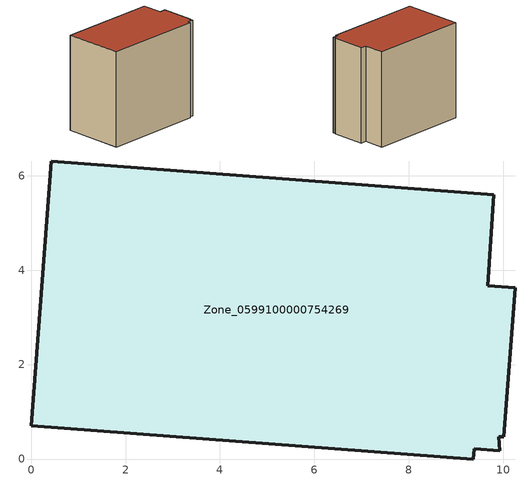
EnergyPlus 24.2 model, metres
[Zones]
Zone_0599100000754269
 floor ground (C_G): 0,0.71 0.42,6.31 9.8,5.59 9.68,3.67 10.26,3.63 10.01,0.48 9.9,0.48 9.93,0.18 9.38,0.22 9.37,0 z0
 wall outside (C_F): 9.68,3.67 9.8,5.59 0.42,6.31 0,0.71 9.37,0 9.38,0.22 9.93,0.18 9.9,0.48 10.01,0.48 10.26,3.63 9.68,3.67 z0:9.07
 roof outside (C_R): 9.38,0.22 9.93,0.18 9.9,0.48 10.01,0.48 10.26,3.63 9.68,3.67 9.8,5.59 0.42,6.31 0,0.71 9.37,0 z9.07
[BUILDING]
Pand.0599100000754269: North Axis=0; Terrain=City; Loads Convergence Tolerance Value=0.04; Temperature Convergence Tolerance Value=0.4; Solar Distribution=FullExterior; Maximum Number of Warmup Days=25; Minimum Number of Warmup Days=1
[Site:Location]
Rotterdam.The.Hague.AP_ZH_NLD Design_Conditions: Latitude=51.96; Longitude=4.45; Time Zone=1; Elevation=-4.5
[SITE:GROUNDTEMPERATURE:BUILDINGSURFACE]
18, 18, 18, 18, 18, 18, 18, 18, 18, 18, 18, 18
[MATERIAL] Thermal Absorptance=0.9; Solar Absorptance=0.7; Visible Absorptance=0.7
Name | Roughness | Thickness | Conductivity | Density | Specific Heat
G.TC.2006-2014 | MediumSmooth | 0.15 | 0.06 | 540 | 1210
F.TC.2006-2014 | Rough | 0.3 | 0.12 | 1920 | 840
R.TC.2006-2014 | MediumRough | 0.2 | 0.08 | 1500 | 1000
[CONSTRUCTION]
C_G: G.TC.2006-2014
C_F: F.TC.2006-2014
C_R: R.TC.2006-2014
[ZONE]
Zone_0599100000754269: Type=1; Multiplier=1; Ceiling Height=Autocalculate; Volume=Autocalculate; Floor Area=autocalculate; Part of Total Floor Area=Yes
[ZONEINFILTRATION:DESIGNFLOWRATE]
Infil_Zone_0599100000754269: Zone or ZoneList or Space or SpaceList=Zone_0599100000754269; Schedule=AlwaysOn; Design Flow Rate Calculation Method=Flow/Area; Flow Rate per Floor Area=0.0015; Constant Term Coefficient=1; Temperature Term Coefficient=0; Velocity Term Coefficient=0; Velocity Squared Term Coefficient=0
[HVACTEMPLATE:ZONE:IDEALLOADSAIRSYSTEM]
Zone_0599100000754269: Maximum Heating Supply Air Temperature=50; Minimum Cooling Supply Air Temperature=13; Maximum Heating Supply Air Humidity Ratio=0.0156; Minimum Cooling Supply Air Humidity Ratio=0.0077; Heating Limit=NoLimit; Cooling Limit=NoLimit; Dehumidification Control Type=ConstantSensibleHeatRatio; Cooling Sensible Heat Ratio=0.7; Dehumidification Setpoint=60; Humidification Control Type=None; Humidification Setpoint=30; Outdoor Air Method=None; Outdoor Air Flow Rate per Person=0.00944; Outdoor Air Flow Rate per Zone Floor Area=0; Outdoor Air Flow Rate per Zone=0; Demand Controlled Ventilation Type=None; Outdoor Air Economizer Type=NoEconomizer; Heat Recovery Type=None; Sensible Heat Recovery Effectiveness=0.7; Latent Heat Recovery Effectiveness=0.65
[ZONECONTROL:THERMOSTAT]
ThermostatControl_Zone_0599100000754269: Zone or ZoneList=Zone_0599100000754269; Control Type Schedule=DualSetpointControlType; Control 1=Thermostat_Zone_0599100000754269; Temperature Difference Between Cutout And Setpoint=0
[THERMOSTATSETPOINT:DUALSETPOINT]
Thermostat_Zone_0599100000754269: Heating Setpoint Temperature Schedule=HeatingSetpoint_Zone_0599100000754269; Cooling Setpoint Temperature Schedule=CoolingSetpoint_Zone_0599100000754269
[SCHEDULE:COMPACT]
HeatingSetpoint_Zone_0599100000754269: Through: 12/31, For: AllDays, Until: 24:00, 21
CoolingSetpoint_Zone_0599100000754269: Through: 12/31, For: AllDays, Until: 24:00, 24
DualSetpointControlType: Through: 12/31, For: AllDays, Until: 24:00, 4
AlwaysOn: Through: 12/31, For: AllDays, Until: 24:00, 1
